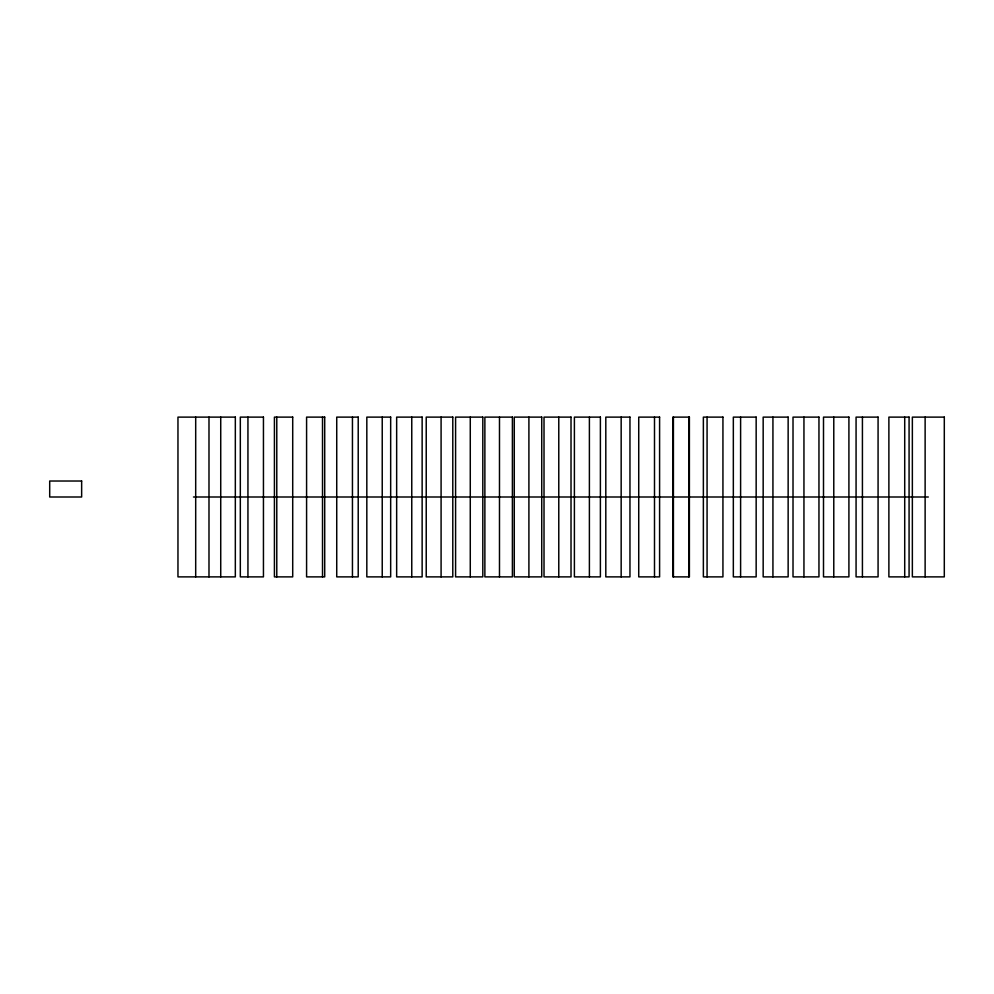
<?xml version="1.0" encoding="UTF-8"?>
<svg xmlns="http://www.w3.org/2000/svg" width="994" height="994" viewBox="0 0 994 994"><rect width="100%" height="100%" fill="white"/><g stroke="black" fill="none" stroke-linecap="round" stroke-linejoin="round"><path stroke-width="1.49" d="M193.47 497L928.321 497M925.128 417.12L925.128 576.88M904.714 417.12L904.714 576.88M862.419 417.12L862.419 576.88M833.78 417.12L833.78 576.88M803.947 417.12L803.947 576.88M772.934 417.12L772.934 576.88M740.605 417.12L740.605 576.88M707.069 417.12L707.069 576.88M688.817 417.12L688.817 576.88M673.41 417.12L673.41 576.88M654.499 417.12L654.499 576.88M621.163 417.12L621.163 576.88M589.392 417.12L589.392 576.88M558.777 417.12L558.777 576.88M528.907 417.12L528.907 576.88M499.485 417.12L499.485 576.88M470.274 417.12L470.274 576.88M441.087 417.12L441.087 576.88M411.764 417.12L411.764 576.88M382.23 417.12L382.23 576.88M352.448 417.12L352.448 576.88M322.516 417.12L322.516 576.88M276.779 417.12L276.779 576.88M247.941 417.12L247.941 576.88M220.73 417.12L220.73 576.88M208.988 417.12L208.988 576.88M195.694 417.12L195.694 576.88M235.329 417.12L177.963 417.12L177.963 576.88L235.329 576.88L235.329 417.12M263.447 417.12L240.324 417.12L240.324 576.88L263.447 576.88L263.447 417.12M292.708 417.12L274.419 417.12L274.419 576.88L292.708 576.88L292.708 417.12M324.703 417.12L306.587 417.12L306.587 576.88L324.703 576.88L324.703 417.12M358.213 417.12L336.73 417.12L336.73 576.88L358.213 576.88L358.213 417.12M390.667 417.12L366.823 417.12L366.823 576.88L390.667 576.88L390.667 417.12M422.139 417.12L396.656 417.12L396.656 576.88L422.139 576.88L422.139 417.12M452.792 417.12L426.227 417.12L426.227 576.88L452.792 576.88L452.792 417.12M482.811 417.12L455.587 417.12L455.587 576.88L482.811 576.88L482.811 417.12M512.395 417.12L484.873 417.12L484.873 576.88L512.395 576.88L512.395 417.12M541.73 417.12L514.271 417.12L514.271 576.88L541.73 576.88L541.73 417.12M571.016 417.12L544.016 417.12L544.016 576.88L571.016 576.88L571.016 417.12M600.388 417.12L574.395 417.12L574.395 576.88L600.388 576.88L600.388 417.12M629.96 417.12L605.806 417.12L605.806 576.88L629.96 576.88L629.96 417.12M659.594 417.12L638.732 417.12L638.732 576.88L659.594 576.88L659.594 417.12M689.389 417.12L672.839 417.12L672.839 576.88L689.389 576.88L689.389 417.12M722.936 417.12L703.367 417.12L703.367 576.88L722.936 576.88L722.936 417.12M756.161 417.12L733.336 417.12L733.336 576.88L756.161 576.88L756.161 417.12M788.143 417.12L763.168 417.12L763.168 576.88L788.143 576.88L788.143 417.12M818.957 417.12L793.013 417.12L793.013 576.88L818.957 576.88L818.957 417.12M848.913 417.12L823.504 417.12L823.504 576.88L848.913 576.88L848.913 417.12M878.075 417.12L856.07 417.12L856.07 576.88L878.075 576.88L878.075 417.12M909.075 417.12L888.884 417.12L888.884 576.88L909.075 576.88L909.075 417.12M944.3 417.12L912.355 417.12L912.355 576.88L944.3 576.88L944.3 417.12M81.645 481.021L49.7 481.021L49.7 497L81.645 497L81.645 481.021"/></g></svg>
